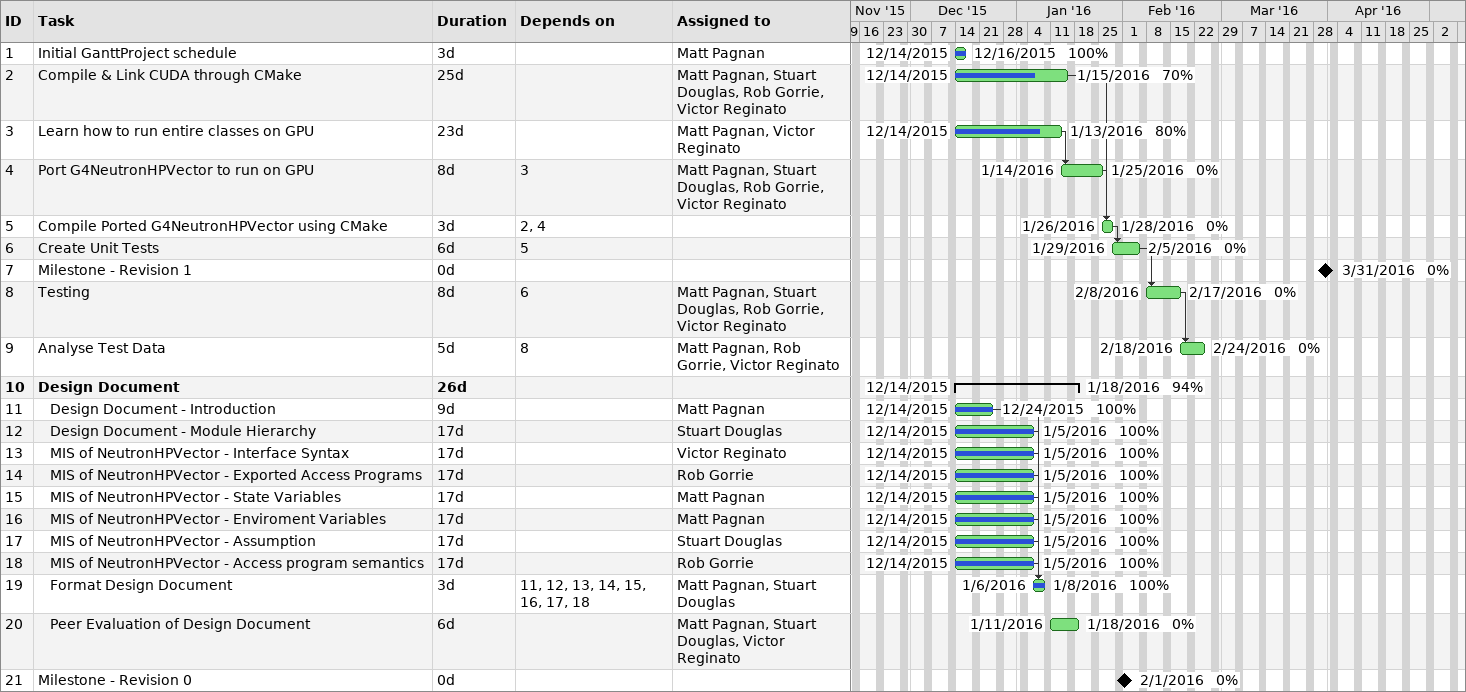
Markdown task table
| ID | Level | Task | Duration | Start | Finish | Predecessors | Resources | % complete |
|---|---|---|---|---|---|---|---|---|
| 1 | 1 | Initial GanttProject schedule | 3d | 2015-12-14 | 2015-12-16 |  | Matt Pagnan | 100 |
| 2 | 1 | Compile & Link CUDA through CMake | 25d | 2015-12-14 | 2016-01-15 |  | Matt Pagnan, Stuart Douglas, Rob Gorrie, Victor Reginato | 70 |
| 3 | 1 | Learn how to run entire classes on GPU | 23d | 2015-12-14 | 2016-01-13 |  | Matt Pagnan, Victor Reginato | 80 |
| 4 | 1 | Port G4NeutronHPVector to run on GPU | 8d | 2016-01-14 | 2016-01-25 | 3 | Matt Pagnan, Stuart Douglas, Rob Gorrie, Victor Reginato | 0 |
| 5 | 1 | Compile Ported G4NeutronHPVector using CMake | 3d | 2016-01-26 | 2016-01-28 | 2, 4 |  | 0 |
| 6 | 1 | Create Unit Tests | 6d | 2016-01-29 | 2016-02-05 | 5 |  | 0 |
| 7 | 1 | Milestone - Revision 1 | 0d | 2016-03-31 | 2016-03-31 |  |  | 0 |
| 8 | 1 | Testing | 8d | 2016-02-08 | 2016-02-17 | 6 | Matt Pagnan, Stuart Douglas, Rob Gorrie, Victor Reginato | 0 |
| 9 | 1 | Analyse Test Data | 5d | 2016-02-18 | 2016-02-24 | 8 | Matt Pagnan, Rob Gorrie, Victor Reginato | 0 |
| 10 | 1 | **Design Document** | 26d | 2015-12-14 | 2016-01-18 |  |  | 94 |
| 11 | 2 | Design Document - Introduction | 9d | 2015-12-14 | 2015-12-24 |  | Matt Pagnan | 100 |
| 12 | 2 | Design Document - Module Hierarchy | 17d | 2015-12-14 | 2016-01-05 |  | Stuart Douglas | 100 |
| 13 | 2 | MIS of NeutronHPVector - Interface Syntax | 17d | 2015-12-14 | 2016-01-05 |  | Victor Reginato | 100 |
| 14 | 2 | MIS of NeutronHPVector - Exported Access Programs | 17d | 2015-12-14 | 2016-01-05 |  | Rob Gorrie | 100 |
| 15 | 2 | MIS of NeutronHPVector - State Variables | 17d | 2015-12-14 | 2016-01-05 |  | Matt Pagnan | 100 |
| 16 | 2 | MIS of NeutronHPVector - Enviroment Variables | 17d | 2015-12-14 | 2016-01-05 |  | Matt Pagnan | 100 |
| 17 | 2 | MIS of NeutronHPVector - Assumption | 17d | 2015-12-14 | 2016-01-05 |  | Stuart Douglas | 100 |
| 18 | 2 | MIS of NeutronHPVector - Access program semantics | 17d | 2015-12-14 | 2016-01-05 |  | Rob Gorrie | 100 |
| 19 | 2 | Format Design Document | 3d | 2016-01-06 | 2016-01-08 | 11, 12, 13, 14, 15, 16, 17, 18 | Matt Pagnan, Stuart Douglas | 100 |
| 20 | 2 | Peer Evaluation of Design Document | 6d | 2016-01-11 | 2016-01-18 |  | Matt Pagnan, Stuart Douglas, Victor Reginato | 0 |
| 21 | 1 | Milestone - Revision 0 | 0d | 2016-02-01 | 2016-02-01 |  |  | 0 |
